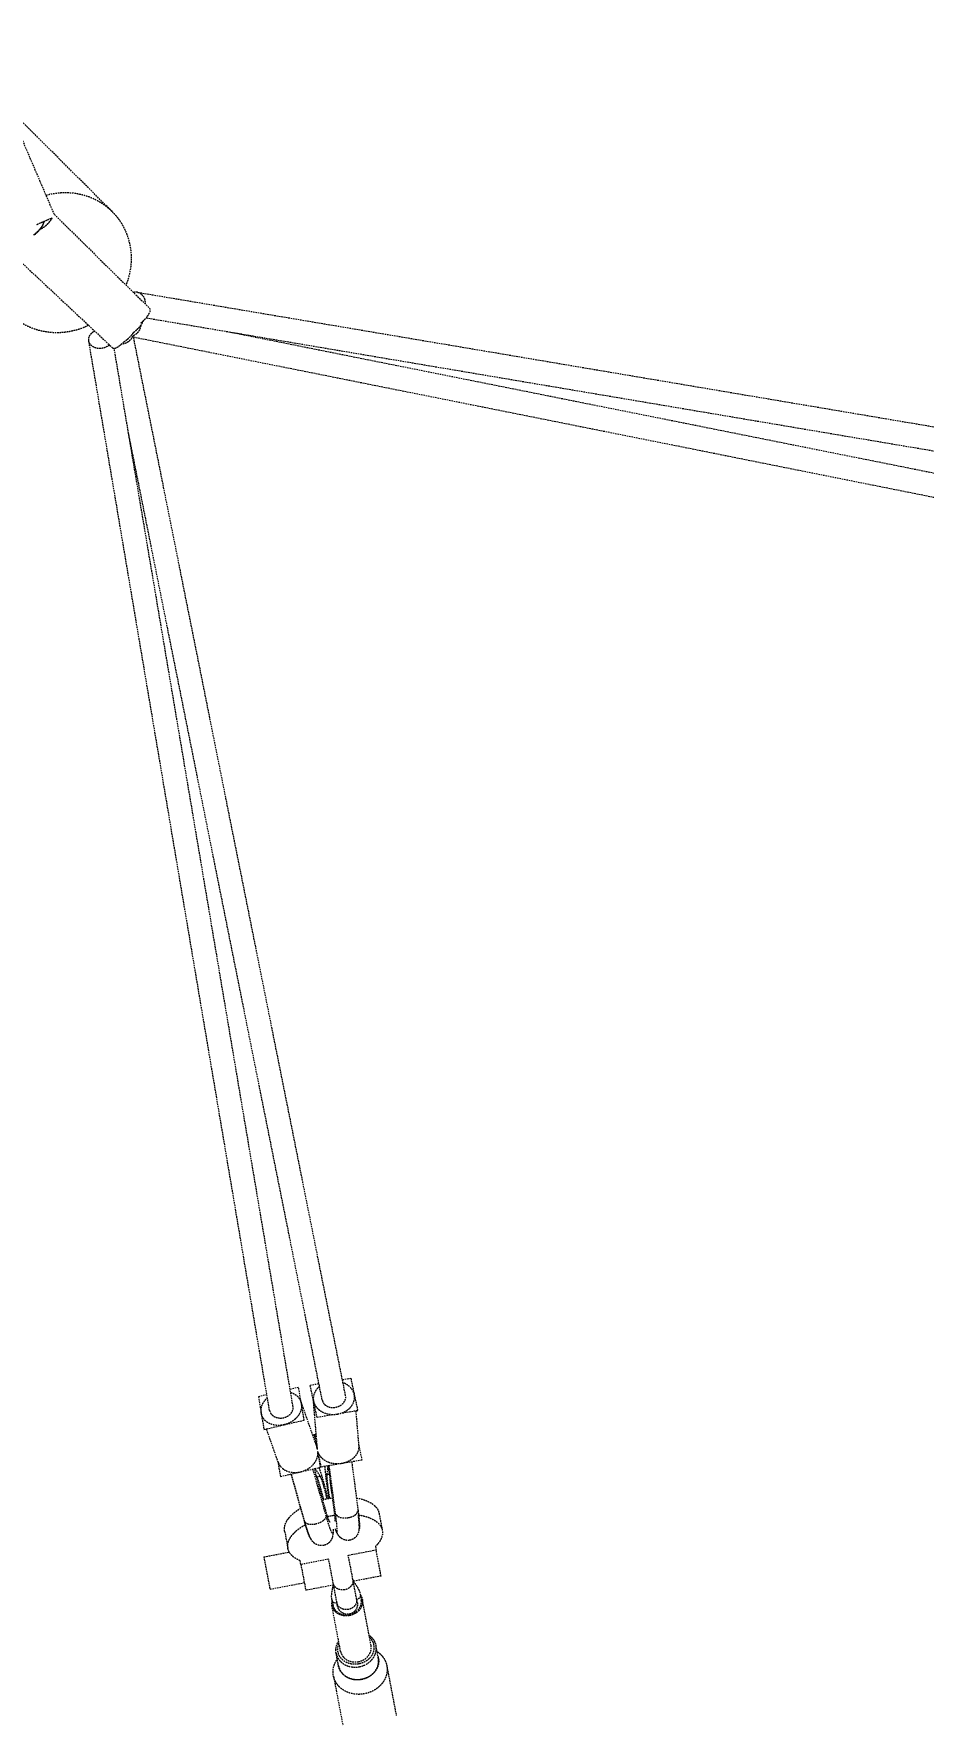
# Model space of a CAD drawing. Header units: millimetres. Extents: x -6347 to 5606, y -5931 to 5534.
# Drawn here: x 2762 to 3473, y -3395 to -2051 of the extents above; entities that cross this region are included whole.
import ezdxf

# ---------------------------------------------------------------- set-up
doc = ezdxf.new("R2010")
doc.units = ezdxf.units.MM
doc.linetypes.add('HIDDEN', pattern=[1.905, 1.27, -0.635])
for name, color, linetype in [('DIKOM_ОБЪЕКТ', 7, 'Continuous'), ('DIKOM_РАЗМЕР_ЗОНА', 7, 'Continuous'), ('DIKOM_РАЗМЕР_ОБЪЕКТА', 7, 'Continuous')]:
    doc.layers.add(name, color=color, linetype=linetype)
doc.styles.add('style1', font='arialbd.ttf', dxfattribs={"width": 0.8})
doc.dimstyles.new('1-50', dxfattribs={"dimtxt": 300, "dimasz": 200, "dimexe": 100, "dimexo": 0, "dimgap": 100, "dimtad": 1, "dimtxsty": 'style1', "dimcen": 200, "dimclrd": 7, "dimclre": 7, "dimclrt": 7, "dimadec": 1, "dimazin": 2, "dimtfac": 1, "dimtmove": 0, "dimatfit": 2, "dimfxl": 0, "dimlwd": 25, "dimlwe": 18, "dimarcsym": 0})

# ---------------------------------------------------------------- blocks, each defined once
blk = doc.blocks.new('*D0')
at = {"layer": 'Defpoints', "color": 0, "transparency": 16777216}
for p in [(-3488.6, -2503.9), (4111.4, -2503.9), (4111.4, -3982.7)]:
    blk.add_point(p, dxfattribs=at)
at = {"layer": 'DIKOM_РАЗМЕР_ОБЪЕКТА', "color": 7, "lineweight": 18, "transparency": 16777216}
for p, q in [((-3488.6, -2503.9), (-3488.6, -4082.7)), ((4111.4, -2503.9), (4111.4, -4082.7))]:
    blk.add_line(p, q, dxfattribs=at)
at = {"layer": 'DIKOM_РАЗМЕР_ОБЪЕКТА', "color": 7, "lineweight": 25, "transparency": 16777216}
blk.add_line((-3288.6, -3982.7), (3911.4, -3982.7), dxfattribs=at)
at = {"layer": 'DIKOM_РАЗМЕР_ОБЪЕКТА', "color": 7, "transparency": 16777216}
for points in [[(-3288.6, -3949.3), (-3288.6, -4016), (-3488.6, -3982.7)], [(3911.4, -3949.3), (3911.4, -4016), (4111.4, -3982.7)]]:
    blk.add_solid(points, dxfattribs=at)
at = {"layer": 'DIKOM_РАЗМЕР_ОБЪЕКТА', "color": 7, "transparency": 16777216, "insert": (275.1, -3652.9), "char_height": 300, "attachment_point": 5, "style": 'style1'}
blk.add_mtext('{\\fArial|b0|i0|c204|p34;\\H1.5x;7600}', dxfattribs=at)
blk = doc.blocks.new('*D3')
at = {"layer": 'Defpoints', "color": 0, "transparency": 16777216}
for p in [(-4990.7, -3057.7), (5606.2, -3057.7), (-4990.7, -5831.4)]:
    blk.add_point(p, dxfattribs=at)
at = {"layer": 'DIKOM_РАЗМЕР_ЗОНА', "color": 7, "lineweight": 18, "transparency": 16777216}
for p, q in [((-4990.7, -3057.7), (-4990.7, -5931.4)), ((5606.2, -3057.7), (5606.2, -5931.4))]:
    blk.add_line(p, q, dxfattribs=at)
at = {"layer": 'DIKOM_РАЗМЕР_ЗОНА', "color": 7, "lineweight": 25, "transparency": 16777216}
blk.add_line((5406.2, -5831.4), (-4790.7, -5831.4), dxfattribs=at)
at = {"layer": 'DIKOM_РАЗМЕР_ЗОНА', "color": 7, "transparency": 16777216}
for points in [[(-4790.7, -5798.1), (-4790.7, -5864.7), (-4990.7, -5831.4)], [(5406.2, -5798.1), (5406.2, -5864.7), (5606.2, -5831.4)]]:
    blk.add_solid(points, dxfattribs=at)
at = {"layer": 'DIKOM_РАЗМЕР_ЗОНА', "color": 7, "transparency": 16777216, "insert": (307.7, -5501.6), "char_height": 300, "attachment_point": 5, "style": 'style1'}
blk.add_mtext('{\\fArial|b0|i0|c204|p34;\\H1.5x;10600}', dxfattribs=at)

msp = doc.modelspace()

# ---------------------------------------------------------------- linework, layer by layer
at = {"layer": 'DIKOM_ОБЪЕКТ', "color": 7, "linetype": 'HIDDEN', "lineweight": 15}
for p, q in [((2778.576, -2195.46), (2392.488, -1293.743)), ((2824.68, -2193.048), (2742.392, -2110.952)), ((2778.576, -2195.46), (2854.863, -2270.606)), ((2746.245, -2228.168), (2825.101, -2302.037)), ((2845.32, -2257.642), (3699.932, -2402.027)), ((2851.975, -2278.048), (3696.429, -2420.717)), ((2950.538, -3151.421), (2806.153, -2296.809)), ((3011.3, -3139.525), (2841.837, -2293.326)), ((2841.837, -2293.326), (3688.035, -2462.789)), ((2918.434, -2289.276), (3691.436, -2444.081)), ((2969.228, -3147.918), (2826.374, -2302.373)), ((2992.592, -3142.926), (2837.787, -2369.923)), ((2982.907, -3131.153), (2989.997, -3129.969)), ((2988.487, -3157.085), (2982.907, -3131.153)), ((3008.757, -3126.825), (3015.472, -3125.698)), ((3015.472, -3125.698), (3021.051, -3151.629)), ((2948.423, -3138.903), (2941.647, -3140.469)), ((2941.647, -3140.469), (2946.055, -3166.644)), ((2973.768, -3133.031), (2966.979, -3134.606)), ((2978.176, -3159.205), (2973.768, -3133.031)), ((2975.831, -3145.28), (2988.645, -3181.987)), ((2988.833, -3182.362), (2985.567, -3143.517)), ((3004.767, -3154.35), (2988.487, -3157.085)), ((3021.051, -3151.629), (3004.767, -3154.35)), ((3019.453, -3151.896), (3021.781, -3179.592)), ((2946.055, -3166.644), (2962.114, -3162.918)), ((2957.431, -3192.894), (2948.102, -3166.169)), ((2962.114, -3162.918), (2978.176, -3159.205)), ((2986.896, -3170.639), (2984.849, -3171.114)), ((2986.235, -3170.739), (2987.834, -3170.472)), ((2988.655, -3181.985), (2986.235, -3170.739)), ((2988.796, -3181.919), (2986.896, -3170.639)), ((2991.815, -3196.671), (2989.192, -3184.479)), ((2991.304, -3196.813), (2989.222, -3184.451)), ((3021.719, -3178.852), (3024.379, -3191.215)), ((2957.12, -3192.003), (2959.183, -3204.251)), ((2975.242, -3200.526), (2991.304, -3196.813)), ((2995.95, -3236.303), (2985.193, -3198.226)), ((2987.731, -3203.671), (2986.76, -3197.905)), ((2986.76, -3197.905), (2990.837, -3203.978)), ((3008.096, -3193.936), (2991.815, -3196.671)), ((2997.098, -3195.82), (2996.286, -3202.883)), ((2998.328, -3201.532), (2997.098, -3195.82)), ((3003.406, -3234.794), (2998.286, -3195.584)), ((3024.379, -3191.215), (3008.096, -3193.936)), ((3016.193, -3192.583), (3021.311, -3231.797)), ((2959.183, -3204.251), (2975.242, -3200.526)), ((2967.529, -3202.315), (2978.289, -3240.395)), ((2978.73, -3240.286), (2967.969, -3202.213)), ((2987.728, -3203.673), (2988.323, -3204.56)), ((2995.455, -3231.404), (2987.731, -3203.671)), ((2988.323, -3204.561), (2990.837, -3203.978)), ((2998.459, -3202.519), (2996.286, -3202.883)), ((3002.132, -3230.054), (2998.328, -3201.532)), ((2995.95, -3236.303), (2995.51, -3236.405)), ((3003.406, -3234.794), (3003.852, -3234.719)), ((3020.861, -3231.872), (3021.311, -3231.797)), ((3038.031, -3233.617), (3040.594, -3247.087)), ((2962.585, -3247.97), (2965.147, -3261.439)), ((2978.732, -3240.292), (2978.289, -3240.395)), ((3004.399, -3248.942), (3004.261, -3248.965)), ((3022.162, -3245.966), (3022.023, -3245.989)), ((2945.942, -3268.5), (2966.264, -3264.634)), ((3035.729, -3263.151), (3013.506, -3267.379)), ((3035.164, -3260.177), (3035.729, -3263.151)), ((2945.942, -3268.5), (2950.566, -3292.808)), ((2975.57, -3274.596), (2975.004, -3271.621)), ((2997.793, -3270.368), (2975.57, -3274.596)), ((2975.57, -3274.596), (2979.498, -3295.246)), ((3001.434, -3289.508), (2997.732, -3270.047)), ((3017.147, -3286.518), (3013.445, -3267.058)), ((2978.372, -3289.327), (2950.898, -3294.553)), ((3001.716, -3291.022), (2979.499, -3295.248)), ((3004.423, -3305.22), (3001.492, -3289.811)), ((3020.136, -3302.231), (3017.205, -3286.822)), ((3039.658, -3283.804), (3017.441, -3288.03)), ((3000.377, -3302.675), (3001.207, -3307.037)), ((3004.936, -3307.918), (3004.481, -3305.524)), ((3020.649, -3304.929), (3020.194, -3302.535)), ((3022.965, -3298.378), (3023.795, -3302.74)), ((3031.688, -3339.404), (3024.682, -3302.572)), ((3007.327, -3344.038), (3000.32, -3307.206)), ((3005.665, -3355.573), (3003.759, -3345.558)), ((3037.47, -3349.523), (3035.565, -3339.508)), ((3036.451, -3344.166), (3036.475, -3344.182)), ((3004.629, -3350.24), (3004.646, -3350.217)), ((3044.281, -3355.839), (3051.766, -3395.186)), ((3001.648, -3363.949), (3009.133, -3403.296))]:
    msp.add_line(p, q, dxfattribs=at)
for centre, radius, start, end in [((2843.95, -2263.857), 6.356, 80.629794, 108.783931), ((2978.695, -3185.471), 10.542, 15.212303, 19.295332), ((3009.647, -3305.452), 9.498, 165.466689, 190.648224), ((3015.943, -3343.281), 12.398, 175.603872, 178.706767), ((3023.396, -3341.864), 12.398, 22.834656, 25.937551)]:
    msp.add_arc(centre, radius, start, end, dxfattribs=at)
for points, weights in [([(2771.952, -2179.99), (2802.929, -2171.348), (2824.68, -2193.048)], [0.866411479506, 0.810159571624, 1]), ([(2824.68, -2193.048), (2849.391, -2217.702), (2835.813, -2251.84)], [1, 0.789750047642, 0.881351006313]), ([(2844.984, -2257.585), (2851.497, -2258.686), (2851.074, -2266.873)], [1, 0.736086061265, 0.947775943886]), ([(2805.891, -2284.042), (2769.936, -2301.552), (2743.12, -2274.799)], [0.894772627928, 0.775859005017, 1]), ([(2806.096, -2296.474), (2805.248, -2291.451), (2810.702, -2288.548)], [1, 0.783373620268, 0.88718476098]), ([(2975.242, -3200.526), (2990.595, -3196.97), (2989.174, -3184.315)], [1, 0.716259694274, 0.982266230892]), ([(2988.868, -3182.704), (2988.848, -3182.534), (2988.833, -3182.362)], [0.970429274114, 0.965782516001, 0.961320503965]), ([(3008.096, -3193.936), (2992.531, -3196.544), (2989.174, -3184.278)], [1, 0.716255581437, 0.982273942578]), ([(3021.781, -3179.592), (3022.781, -3191.476), (3008.096, -3193.936)], [0.961320503966, 0.727926449379, 1]), ([(2957.434, -3192.903), (2961.238, -3203.768), (2975.242, -3200.526)], [0.950231035084, 0.73456552045, 1]), ([(2995.51, -3236.405), (2995.133, -3240.544), (2987.473, -3242.318)], [0.963777948468, 0.72650228934, 1]), ([(3002.849, -3239.987), (3003.331, -3239.038), (3002.132, -3230.054)], [0.997283249176, 0.878663298782, 1]), ([(3003.852, -3234.719), (3005.656, -3238.42), (3013.421, -3237.12)], [0.963777950998, 0.726502287882, 1]), ([(3013.421, -3237.12), (3021.182, -3235.819), (3020.862, -3231.872)], [1, 0.726609839127, 0.963591207953]), ([(2987.473, -3242.318), (2979.813, -3244.091), (2978.731, -3240.29)], [1, 0.726492434518, 0.963794840527]), ([(2950.566, -3292.808), (2950.901, -3294.568), (2950.898, -3294.553)], [1, 0.899317956033, 0.867854817293]), ([(3010.585, -3294.817), (3002.728, -3296.311), (3001.434, -3289.508)], [1, 0.707106781187, 1]), ([(3017.147, -3286.518), (3018.441, -3293.322), (3010.585, -3294.817)], [1, 0.707106781187, 1]), ([(3001.207, -3307.037), (3003.068, -3316.818), (3014.361, -3314.669)], [1, 0.707106781187, 1]), ([(3013.574, -3310.53), (3005.718, -3312.024), (3004.423, -3305.22)], [1, 0.707106781187, 1]), ([(3020.136, -3302.231), (3021.43, -3309.035), (3013.574, -3310.53)], [1, 0.707106781187, 1]), ([(3014.361, -3314.669), (3025.655, -3312.521), (3023.795, -3302.74)], [1, 0.707106781187, 1]), ([(3014.508, -3315.441), (3002.322, -3317.761), (3000.312, -3307.207)], [1, 0.707106781187, 1]), ([(3003.759, -3345.558), (3006.379, -3359.33), (3022.282, -3356.305)], [1, 0.707106781187, 1]), ([(3007.319, -3344.04), (3009.328, -3354.593), (3021.515, -3352.273)], [1, 0.707106781187, 1]), ([(3021.515, -3352.273), (3033.702, -3349.957), (3031.696, -3339.402)], [1, 0.707106781187, 1]), ([(3022.282, -3356.305), (3038.184, -3353.28), (3035.565, -3339.508)], [1, 0.707106781187, 1]), ([(3005.665, -3355.573), (3008.284, -3369.345), (3024.187, -3366.32)], [1, 0.707106781187, 1]), ([(3024.187, -3366.32), (3040.09, -3363.295), (3037.47, -3349.523)], [1, 0.707106781187, 1])]:
    msp.add_rational_spline(points, weights, degree=2, dxfattribs=at)
for points, weights, degree, knots in [([(2770.153, -2200.933), (2770.075, -2204.059), (2765.461, -2208.806), (2763.869, -2210.455), (2762.007, -2211.79)], [0.894493825598, 0.776122208928, 1, 0.995912977245, 1], 2, [4.25651908, 4.25651908, 4.25651908, 18.06415776, 18.06415776, 22.63485985, 22.63485985, 22.63485985]), ([(2762.818, -2211.47), (2764.323, -2210.353), (2765.637, -2209.017), (2770.474, -2204.12), (2770.258, -2200.887)], [1, 0.996996178441, 1, 0.76928967744, 0.902037772602], 2, [0, 0, 0, 3.7413278, 3.7413278, 17.97036212, 17.97036212, 17.97036212]), ([(2764.607, -2203.351), (2767.551, -2202.044), (2770.512, -2200.778), (2773.602, -2199.452), (2776.711, -2198.173)], [1, 0.999975067006, 1, 0.999971163275, 1], 2, [0, 0, 0, 6.44068128, 6.44068128, 13.16518839, 13.16518839, 13.16518839]), ([(2776.711, -2198.173), (2775.398, -2200.655), (2772.889, -2203.202), (2769.783, -2206.356), (2766.958, -2207.573)], [0.85447942398, 0.865198752319, 1, 0.838299137932, 0.855142312489], 2, [9.75030531, 9.75030531, 9.75030531, 18.06415776, 18.06415776, 28.03704103, 28.03704103, 28.03704103]), ([(2847.76, -2282.093), (2849.22, -2280.973), (2850.509, -2279.659), (2857.18, -2272.887), (2854.863, -2270.606)], [1, 0.997539232268, 1, 0.707106781187, 1], 2, [0, 0, 0, 3.67403366, 3.67403366, 21.73819141, 21.73819141, 21.73819141]), ([(2847.655, -2284.065), (2847.606, -2284.421), (2847.536, -2284.773), (2846.255, -2291.166), (2841.024, -2292.513)], [1, 0.999543666064, 1, 0.778744219034, 0.891768083115], 2, [0, 0, 0, 0.71748145, 0.71748145, 14.36340794, 14.36340794, 14.36340794]), ([(2841.903, -2289.668), (2843.839, -2288.3), (2845.484, -2286.593), (2848.723, -2283.262), (2849.813, -2280.341)], [1, 0.995564497329, 1, 0.831628021584, 0.856835964414], 2, [0, 0, 0, 4.72726374, 4.72726374, 15.1115874, 15.1115874, 15.1115874]), ([(2822.502, -2299.603), (2820.181, -2301.833), (2816.741, -2302.414), (2807.367, -2303.998), (2806.096, -2296.474)], [0.854985038819, 0.86803303246, 1, 0.707106781187, 1], 2, [-62.3315218, -62.3315218, -62.3315218, -54.19247327, -54.19247327, -36.12831552, -36.12831552, -36.12831552]), ([(2825.101, -2302.037), (2827.473, -2304.259), (2833.971, -2297.321), (2834.004, -2297.286), (2834.037, -2297.251)], [1, 0.707106781187, 1, 0.997912272631, 0.995854307683], 2, [36.12831552, 36.12831552, 36.12831552, 54.19247327, 54.19247327, 54.32123364, 54.32123364, 54.32123364]), ([(2841.024, -2292.513), (2839.677, -2297.745), (2833.283, -2299.025), (2832.656, -2299.151), (2832.019, -2299.208)], [0.89176808314, 0.77874421901, 1, 0.998546402226, 1], 2, [-67.83839976, -67.83839976, -67.83839976, -54.19247327, -54.19247327, -52.91431052, -52.91431052, -52.91431052]), ([(2834.037, -2297.251), (2836.409, -2295.897), (2838.798, -2293.476), (2840.539, -2291.726), (2841.903, -2289.668)], [0.855611433733, 0.870914077212, 1, 0.995100431487, 1], 2, [46.23111287, 46.23111287, 46.23111287, 54.19247327, 54.19247327, 59.11384713, 59.11384713, 59.11384713]), ([(2990.456, -3132.261), (2984.239, -3137.305), (2985.705, -3144.118), (2988.493, -3157.077), (3004.767, -3154.35)], [0.860710725622, 0.821177976352, 1, 0.707106781187, 1], 2, [12.23535424, 12.23535424, 12.23535424, 31.41592654, 31.41592654, 62.83185307, 62.83185307, 62.83185307]), ([(3004.767, -3154.35), (3021.042, -3151.624), (3018.253, -3138.665), (3016.828, -3132.041), (3009.251, -3129.291)], [1, 0.707106781187, 1, 0.825266909141, 0.859016986072], 2, [62.83185307, 62.83185307, 62.83185307, 94.24777961, 94.24777961, 112.98977018, 112.98977018, 112.98977018]), ([(2962.114, -3162.918), (2946.062, -3166.635), (2943.859, -3153.555), (2942.72, -3146.793), (2948.831, -3141.316)], [1, 0.707106781187, 1, 0.823650973191, 0.859659059889], 2, [62.83185307, 62.83185307, 62.83185307, 94.24777961, 94.24777961, 113.16309657, 113.16309657, 113.16309657]), ([(2967.385, -3137.012), (2974.824, -3139.352), (2975.964, -3146.12), (2978.167, -3159.201), (2962.114, -3162.918)], [0.85972093963, 0.823499827662, 1, 0.707106781187, 1], 2, [12.4843976, 12.4843976, 12.4843976, 31.41592654, 31.41592654, 62.83185307, 62.83185307, 62.83185307]), ([(2992.658, -3143.258), (2994.151, -3150.713), (3003.472, -3148.847), (3012.793, -3146.98), (3011.3, -3139.525)], [1, 0.707106781187, 1, 0.707106781187, 1], 2, [0, 0, 0, 18.06415776, 18.06415776, 36.12831552, 36.12831552, 36.12831552]), ([(2950.538, -3151.421), (2951.809, -3158.945), (2961.183, -3157.361), (2970.556, -3155.778), (2969.285, -3148.254)], [1, 0.707106781186, 1, 0.707106781186, 1], 2, [0, 0, 0, 18.06415776, 18.06415776, 36.12831552, 36.12831552, 36.12831552]), ([(2989.897, -3197.138), (2991.852, -3201.727), (2994.663, -3212.426), (2995.898, -3217.138), (2996.993, -3221.885)], [0.96122019767, 0.904441314684, 1, 0.999889771302, 1], 2, [6.82583904, 6.82583904, 6.82583904, 33.6395838, 33.6395838, 43.38186882, 43.38186882, 43.38186882]), ([(2994.682, -3196.189), (2994.847, -3201.144), (2996.429, -3212.075), (2997.13, -3216.904), (2997.94, -3221.715)], [0.961094151977, 0.90454754035, 1, 0.999936668219, 1], 2, [6.85564594, 6.85564594, 6.85564594, 33.6395838, 33.6395838, 43.39688796, 43.39688796, 43.39688796]), ([(2993.752, -3222.562), (2992.987, -3219.244), (2992.12, -3215.951), (2989.624, -3206.496), (2988.323, -3204.56)], [1, 0.999882362294, 1, 0.877289544061, 1], 2, [0, 0, 0, 6.81001773, 6.81001773, 29.92224051, 29.92224051, 29.92224051]), ([(2990.837, -3203.978), (2992.138, -3205.916), (2994.633, -3215.371), (2995.506, -3218.684), (2996.275, -3222.023)], [1, 0.877289544061, 1, 0.999881004319, 1], 2, [-118.74503737, -118.74503737, -118.74503737, -95.63281459, -95.63281459, -88.78068337, -88.78068337, -88.78068337]), ([(2996.286, -3202.883), (2996.026, -3205.136), (2997.419, -3214.813), (2997.911, -3218.224), (2998.484, -3221.623)], [1, 0.877289544061, 1, 0.999931093529, 1], 2, [-118.74503737, -118.74503737, -118.74503737, -95.63281459, -95.63281459, -88.73997505, -88.73997505, -88.73997505]), ([(3000.56, -3218.305), (3000.249, -3216.347), (2999.966, -3214.384), (2999.4, -3210.538), (2999.013, -3206.669)], [1, 0.999975095848, 1, 0.999731288833, 1], 2, [0, 0, 0, 3.96566142, 3.96566142, 11.74086274, 11.74086274, 11.74086274]), ([(2993.04, -3222.731), (2994.871, -3222.288), (2996.721, -3221.937), (2998.83, -3221.535), (3000.958, -3221.253)], [1, 0.999697527375, 1, 0.999606292502, 1], 2, [0, 0, 0, 3.76607677, 3.76607677, 8.0587321, 8.0587321, 8.0587321]), ([(3019.952, -3221.383), (3027.703, -3222.699), (3032.489, -3225.974), (3037.187, -3229.189), (3038.031, -3233.617)], [0.926715377208, 0.936249987292, 1, 0.937351019245, 0.927060895284], 2, [-116.32062387, -116.32062387, -116.32062387, -94.4077034, -94.4077034, -72.87324285, -72.87324285, -72.87324285]), ([(2962.585, -3247.97), (2961.744, -3243.541), (2964.934, -3238.825), (2968.276, -3233.883), (2975.276, -3229.731)], [0.927060895284, 0.937351019244, 1, 0.93453949518, 0.926242756834], 2, [-219.00873847, -219.00873847, -219.00873847, -197.47427793, -197.47427793, -174.97340655, -174.97340655, -174.97340655]), ([(2999.018, -3240.825), (2998.962, -3240.827), (2998.915, -3240.798), (2997.92, -3240.252), (2995.455, -3231.404)], [1, 0.957564741873, 1, 0.877289544061, 1], 2, [0, 0, 0, 0.10712226, 0.10712226, 23.21934505, 23.21934505, 23.21934505]), ([(3001.382, -3246.336), (3001.636, -3249.908), (3000.92, -3249.594), (2999.513, -3248.977), (2995.95, -3236.303)], [0.940466472257, 0.935107762448, 1, 0.880115424696, 1], 2, [82.71000472, 82.71000472, 82.71000472, 100.9187514, 100.9187514, 134.5583352, 134.5583352, 134.5583352]), ([(2996.88, -3236.162), (2998.101, -3235.889), (2999.33, -3235.655), (3001.022, -3235.333), (3002.727, -3235.087)], [1, 0.999866918984, 1, 0.999747348381, 1], 2, [0, 0, 0, 2.50243587, 2.50243587, 5.94617223, 5.94617223, 5.94617223]), ([(3003.01, -3246.177), (3003.974, -3249.422), (3004.354, -3248.897), (3005.121, -3247.84), (3003.406, -3234.794)], [0.940249165869, 0.936670063901, 1, 0.880115424696, 1], 2, [83.14838614, 83.14838614, 83.14838614, 100.9187514, 100.9187514, 134.5583352, 134.5583352, 134.5583352]), ([(3021.245, -3234.896), (3021.404, -3236.219), (3021.665, -3238.559), (3021.934, -3241.717), (3022.06, -3244.164), (3022.044, -3246.11), (3021.875, -3247.731), (3021.402, -3249.6), (3020.772, -3250.869), (3020.244, -3251.607), (3020.119, -3251.784), (3019.987, -3251.956), (3019.849, -3252.123), (3018.483, -3253.778), (3016.625, -3254.852), (3014.508, -3255.21)], [1, 1, 1, 1, 1, 1, 1, 1, 1, 1, 0.99956089128, 0.99956089128, 1, 0.958056960439, 0.958056960439, 1], 3, [0, 0, 0, 0, 3.99812503, 7.06394502, 9.50790049, 11.34632337, 12.89814913, 14.39062673, 17.10953439, 17.10953439, 17.10953439, 17.75892949, 17.75892949, 17.75892949, 24.06088091, 24.06088091, 24.06088091, 24.06088091]), ([(3021.311, -3231.797), (3023.026, -3244.842), (3022.259, -3245.899), (3022.163, -3246.031), (3022.026, -3245.913)], [1, 0.88011542477, 1, 0.983342119796, 0.971313441846], 2, [0, 0, 0, 33.6395838, 33.6395838, 38.31378109, 38.31378109, 38.31378109]), ([(3021.708, -3234.964), (3030.035, -3236.228), (3035.098, -3239.693), (3047.495, -3248.176), (3035.164, -3260.177)], [0.925843774908, 0.932807696345, 1, 0.850077139573, 1], 2, [-117.50384948, -117.50384948, -117.50384948, -94.4077034, -94.4077034, -42.87441613, -42.87441613, -42.87441613]), ([(2975.004, -3271.621), (2959.128, -3264.986), (2967.543, -3252.544), (2971.161, -3247.195), (2978.986, -3242.816)], [1, 0.850077139573, 1, 0.929527915448, 0.925307431045], 2, [-249.0075652, -249.0075652, -249.0075652, -197.47427793, -197.47427793, -173.25076614, -173.25076614, -173.25076614]), ([(2978.289, -3240.395), (2981.853, -3253.068), (2983.259, -3253.685), (2983.329, -3253.718), (2983.404, -3253.704)], [1, 0.88011542477, 1, 0.949152553894, 1], 2, [0, 0, 0, 33.6395838, 33.6395838, 33.78805579, 33.78805579, 33.78805579]), ([(2994.008, -3259.308), (2992.305, -3259.701), (2990.56, -3259.589), (2988.921, -3258.983), (2988.331, -3258.765), (2987.767, -3258.487), (2987.235, -3258.152), (2986.818, -3257.891), (2985.996, -3257.281), (2984.454, -3255.681), (2983.202, -3253.497), (2982.064, -3250.766), (2980.552, -3246.568), (2979.51, -3243.04), (2978.779, -3240.46)], [1, 0.972070519493, 0.972070519493, 1, 0.996408190582, 0.996408190582, 1, 1, 1, 1, 1, 1, 1, 1, 1], 3, [0, 0, 0, 0, 5.17068849, 5.17068849, 5.17068849, 7.0534235, 7.0534235, 7.0534235, 8.52333267, 10.12956331, 13.67489057, 16.02053896, 19.01050348, 27.0536238, 27.0536238, 27.0536238, 27.0536238]), ([(3001.094, -3249.604), (3001.088, -3249.899), (3001.075, -3250.198), (3001.002, -3251.191), (3000.909, -3251.954), (3000.426, -3253.649), (3000.097, -3254.466), (2999.585, -3255.292), (2998.32, -3257.349), (2996.36, -3258.76), (2994.008, -3259.308)], [1, 1, 1, 1, 1, 1, 1, 1, 0.948638570295, 0.948638570295, 1], 3, [18.1860458, 18.1860458, 18.1860458, 18.1860458, 19.80310709, 19.80310709, 23.65611015, 23.65611015, 26.89889657, 26.89889657, 26.89889657, 33.95254992, 33.95254992, 33.95254992, 33.95254992]), ([(3014.508, -3255.21), (3012.161, -3255.602), (3009.844, -3255.062), (3007.911, -3253.673), (3007.731, -3253.544), (3007.35, -3253.25), (3006.636, -3252.599), (3005.472, -3251.254), (3004.777, -3249.894), (3004.399, -3248.942)], [1, 0.948894314775, 0.948894314775, 1, 1, 1, 1, 1, 1, 1], 3, [0, 0, 0, 0, 6.95215029, 6.95215029, 6.95215029, 7.61890846, 8.39066015, 9.85344997, 12.93009726, 12.93009726, 12.93009726, 12.93009726]), ([(3039.657, -3283.8), (3039.671, -3283.873), (3039.491, -3282.927), (3038.618, -3278.338), (3035.729, -3263.151)], [0.917148615482, 0.944765743655, 1, 0.779062974618, 1], 2, [86.96206105, 86.96206105, 86.96206105, 94.86770296, 94.86770296, 126.49027061, 126.49027061, 126.49027061]), ([(3004.394, -3305.065), (3001.12, -3306.577), (3000.332, -3302.434), (2999.544, -3298.292), (3001.718, -3291.02)], [0.995747352558, 0.918814808762, 1, 0.918858226113, 0.99566511187], 2, [-3.94063436, -3.94063436, -3.94063436, -3.14159265, -3.14159265, -2.34297827, -2.34297827, -2.34297827]), ([(3017.438, -3288.029), (3022.131, -3293.995), (3022.919, -3298.137), (3023.707, -3302.28), (3020.107, -3302.076)], [0.995669931378, 0.918855680071, 1, 0.918814808734, 0.995747352024], 2, [-7.08182475, -7.08182475, -7.08182475, -6.28318531, -6.28318531, -5.4841436, -5.4841436, -5.4841436]), ([(3020.649, -3304.929), (3021.268, -3308.183), (3019.405, -3310.922), (3017.542, -3313.66), (3014.287, -3314.279), (3011.033, -3314.899), (3008.294, -3313.035), (3005.555, -3311.172), (3004.936, -3307.918)], [1, 0.923879435561, 1, 0.923879532511, 1, 0.923879532511, 1, 0.9238794941, 1], 2, [0, 0, 0, 6.2810843, 6.2810843, 12.56216838, 12.56216838, 18.84325247, 18.84325247, 25.12433664, 25.12433664, 25.12433664]), ([(3023.041, -3298.78), (3024.286, -3300.492), (3024.685, -3302.571), (3026.693, -3313.123), (3014.508, -3315.441)], [1, 0.976040742695, 1, 0.707106781187, 1], 2, [0, 0, 0, 4.16553128, 4.16553128, 27.72747618, 27.72747618, 27.72747618]), ([(3030.461, -3332.952), (3033.124, -3335.523), (3033.786, -3339.005), (3036.138, -3351.37), (3021.86, -3354.086)], [0.865597765457, 0.895551698431, 1, 0.707106781187, 1], 2, [128.24912914, 128.24912914, 128.24912914, 138.09856184, 138.09856184, 165.7182742, 165.7182742, 165.7182742]), ([(3030.131, -3331.217), (3032.052, -3332.581), (3033.421, -3334.5), (3035.039, -3336.77), (3035.565, -3339.508)], [1, 0.986137143332, 1, 0.977005857715, 1], 2, [0, 0, 0, 4.66920242, 4.66920242, 10.15914723, 10.15914723, 10.15914723]), ([(3003.759, -3345.558), (3003.243, -3342.818), (3003.915, -3340.113), (3004.483, -3337.826), (3005.769, -3335.851)], [1, 0.977005857714, 1, 0.986137143331, 1], 2, [0, 0, 0, 5.4899448, 5.4899448, 10.15914723, 10.15914723, 10.15914723]), ([(3021.86, -3354.086), (3007.581, -3356.803), (3005.229, -3344.437), (3004.567, -3340.955), (3006.099, -3337.586)], [1, 0.707106781187, 1, 0.895551698425, 0.865597765454], 2, [55.23942473, 55.23942473, 55.23942473, 82.8591371, 82.8591371, 92.7085698, 92.7085698, 92.7085698]), ([(3036.475, -3344.182), (3042.866, -3348.404), (3044.203, -3355.429), (3047.715, -3373.89), (3026.398, -3377.945)], [0.854274163489, 0.863827374568, 1, 0.707106781187, 1], 2, [104.52945865, 104.52945865, 104.52945865, 123.69971593, 123.69971593, 164.93295458, 164.93295458, 164.93295458]), ([(3026.398, -3377.945), (3005.082, -3382), (3001.57, -3363.539), (3000.234, -3356.514), (3004.629, -3350.24)], [1, 0.707106781187, 1, 0.863827374568, 0.854274163489], 2, [0, 0, 0, 41.23323864, 41.23323864, 60.40349593, 60.40349593, 60.40349593]), ([(3024.202, -3366.397), (3008.21, -3369.439), (3005.576, -3355.59), (3005.437, -3354.859), (3005.388, -3354.117)], [1, 0.707106781187, 1, 0.998154350877, 1], 2, [61.86562429, 61.86562429, 61.86562429, 92.79843643, 92.79843643, 94.28453104, 94.28453104, 94.28453104]), ([(3037.193, -3348.067), (3037.419, -3348.775), (3037.558, -3349.506), (3040.193, -3363.355), (3024.202, -3366.397)], [1, 0.998154350877, 1, 0.707106781187, 1], 2, [0, 0, 0, 1.48609461, 1.48609461, 32.41890675, 32.41890675, 32.41890675])]:
    msp.add_rational_spline(points, weights, degree=degree, knots=knots, dxfattribs=at)

# ---------------------------------------------------------------- dimensions: what is measured, and where the dimension line sits
at = {"layer": 'DIKOM_РАЗМЕР_ЗОНА'}
dim = msp.add_linear_dim(base=(-4990.749, -5831.402), p1=(5606.162, -3057.651), p2=(-4990.749, -3057.651), text='{\\fArial|b0|i0|c204|p34;\\H1.5x;10600}', dimstyle='1-50', dxfattribs=at)
dim.commit()
dim.dimension.update_dxf_attribs({"geometry": '*D3', "text_midpoint": (307.706, -5831.402), "dimtype": 160})
at = {"layer": 'DIKOM_РАЗМЕР_ОБЪЕКТА'}
dim = msp.add_linear_dim(base=(4111.386, -3982.678), p1=(-3488.614, -2503.932), p2=(4111.386, -2503.932), text='{\\fArial|b0|i0|c204|p34;\\H1.5x;<>}', dimstyle='1-50', dxfattribs=at)
dim.commit()
dim.dimension.update_dxf_attribs({"geometry": '*D0', "text_midpoint": (275.108, -3982.678), "dimtype": 160})

doc.saveas('drawing.dxf')
